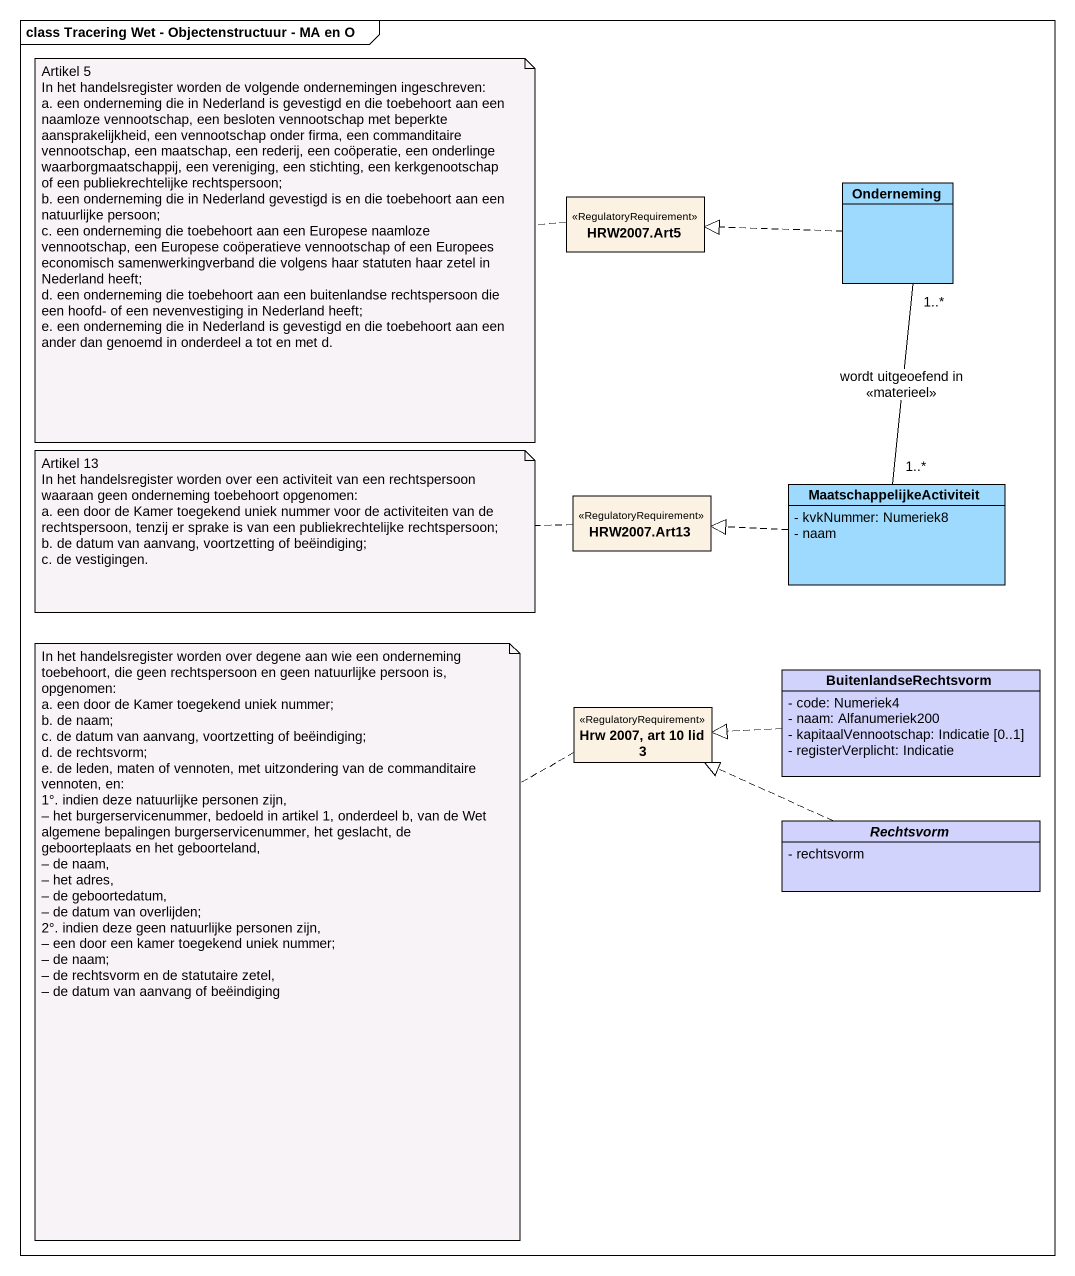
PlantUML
@startuml
mainframe class Tracering Wet - Objectenstructuur - MA en O
hide circle
hide empty members
skinparam classAttributeIconSize 0
class "HRW2007.Art5" as HRW2007_Art5 <<RegulatoryRequirement>>
class Onderneming #9EDAFD
class "HRW2007.Art13" as HRW2007_Art13 <<RegulatoryRequirement>>
class MaatschappelijkeActiviteit #9EDAFD {
  - kvkNummer: Numeriek8
  - naam
}
class "Hrw 2007, art 10 lid 3" as Hrw_2007_art_10_lid_3 <<RegulatoryRequirement>>
class BuitenlandseRechtsvorm #D2D3FC {
  - code: Numeriek4
  - naam: Alfanumeriek200
  - kapitaalVennootschap: Indicatie [0..1]
  - registerVerplicht: Indicatie
}
abstract class Rechtsvorm #D2D3FC {
  - rechtsvorm
}
Onderneming .left.|> HRW2007_Art5
MaatschappelijkeActiviteit "1..*" -up- "1..*" Onderneming : wordt uitgeoefend in\n<<materieel>>
MaatschappelijkeActiviteit .left.|> HRW2007_Art13
BuitenlandseRechtsvorm .left.|> Hrw_2007_art_10_lid_3
Rechtsvorm .left.|> Hrw_2007_art_10_lid_3
note left of HRW2007_Art5
  Artikel 5
  In het handelsregister worden de volgende ondernemingen ingeschreven:
  a. een onderneming die in Nederland is gevestigd en die toebehoort aan een naamloze vennootschap, een besloten vennootschap met beperkte aansprakelijkheid, een vennootschap onder firma, een commanditaire vennootschap, een maatschap, een rederij, een coöperatie, een onderlinge waarborgmaatschappij, een vereniging, een stichting, een kerkgenootschap of een publiekrechtelijke rechtspersoon;
  b. een onderneming die in Nederland gevestigd is en die toebehoort aan een natuurlijke persoon;
  c. een onderneming die toebehoort aan een Europese naamloze vennootschap, een Europese coöperatieve vennootschap of een Europees economisch samenwerkingverband die volgens haar statuten haar zetel in Nederland heeft;
  d. een onderneming die toebehoort aan een buitenlandse rechtspersoon die een hoofd- of een nevenvestiging in Nederland heeft;
  e. een onderneming die in Nederland is gevestigd en die toebehoort aan een ander dan genoemd in onderdeel a tot en met d.
end note
note left of HRW2007_Art13
  Artikel 13
  In het handelsregister worden over een activiteit van een rechtspersoon waaraan geen onderneming toebehoort opgenomen:
  a. een door de Kamer toegekend uniek nummer voor de activiteiten van de rechtspersoon, tenzij er sprake is van een publiekrechtelijke rechtspersoon;
  b. de datum van aanvang, voortzetting of beëindiging;
  c. de vestigingen.
end note
note left of Hrw_2007_art_10_lid_3
  In het handelsregister worden over degene aan wie een onderneming toebehoort, die geen rechtspersoon en geen natuurlijke persoon is, opgenomen:
  a. een door de Kamer toegekend uniek nummer;
  b. de naam;
  c. de datum van aanvang, voortzetting of beëindiging;
  d. de rechtsvorm;
  e. de leden, maten of vennoten, met uitzondering van de commanditaire vennoten, en:
  1°. indien deze natuurlijke personen zijn,
  – het burgerservicenummer, bedoeld in artikel 1, onderdeel b, van de Wet algemene bepalingen burgerservicenummer, het geslacht, de geboorteplaats en het geboorteland,
  – de naam,
  – het adres,
  – de geboortedatum,
  – de datum van overlijden;
  2°. indien deze geen natuurlijke personen zijn,
  – een door een kamer toegekend uniek nummer;
  – de naam;
  – de rechtsvorm en de statutaire zetel,
  – de datum van aanvang of beëindiging
end note
@enduml
